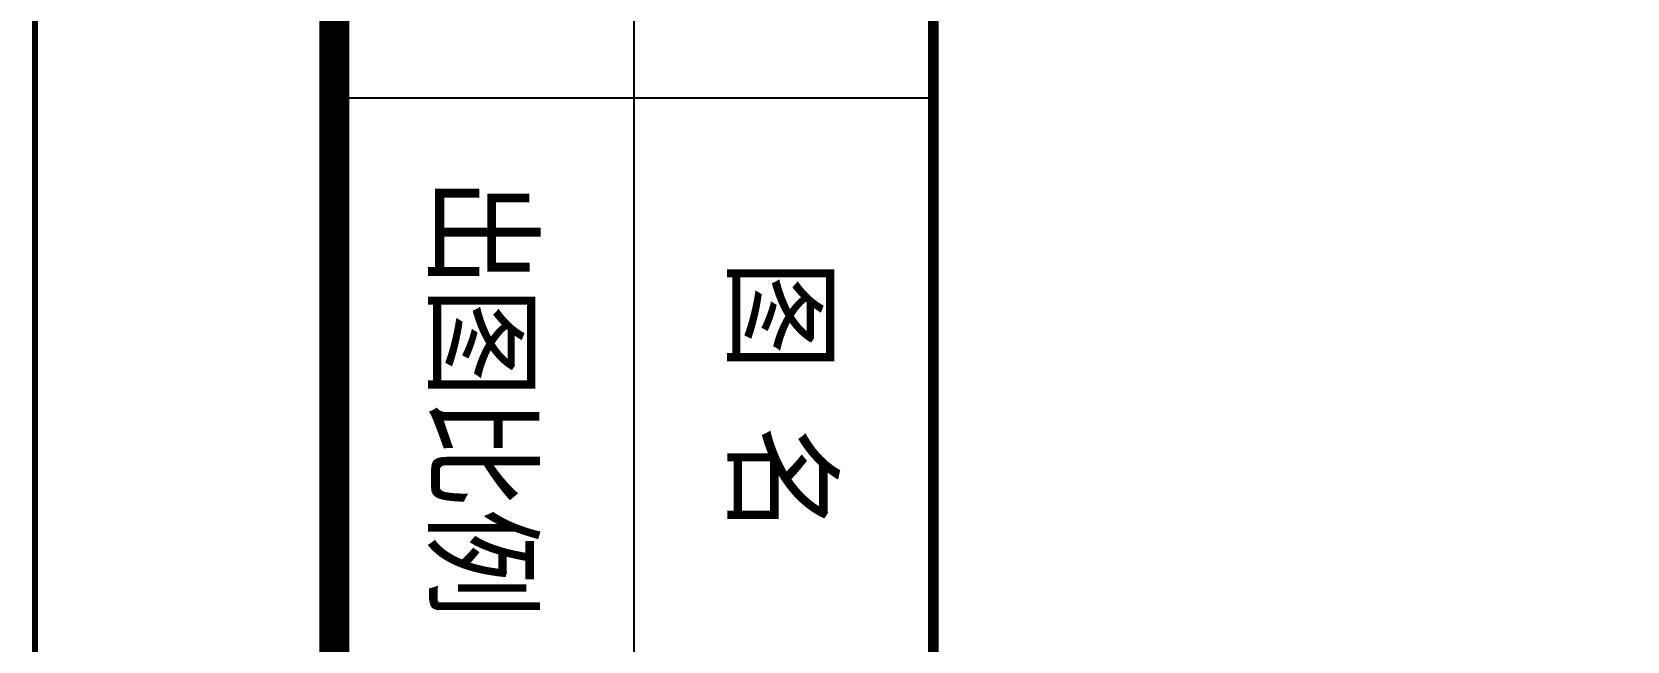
# Model space of a CAD drawing. Extents: x -124594 to 516503, y -3148 to 203159.
# Drawn here: x -58609 to -53283, y 155537 to 157571 of the extents above; entities that cross this region are included whole.
import ezdxf
from ezdxf.enums import TextEntityAlignment as Align

# ---------------------------------------------------------------- set-up
doc = ezdxf.new("R2010")
doc.units = 0
doc.header["$LTSCALE"] = 1000
doc.header["$MEASUREMENT"] = 0
for name, color, linetype in [('PUB_TITLE', 4, 'Continuous'), ('图签目录', 255, 'Continuous'), ('打印框线', 7, 'Continuous'), ('标准打印框线2025-06-19-05-44', 7, 'Continuous')]:
    doc.layers.add(name, color=color, linetype=linetype)
doc.styles.get("Standard").update_dxf_attribs({"font": 'gbenor.shx', "bigfont": 'gbcbig.shx'})
doc.styles.add('宋体', font='宋体.ttf')

# ---------------------------------------------------------------- blocks, each defined once
blk = doc.blocks.new('ztwj_202506190545')
for p, q in [((45800, 3000), (45800, 1000)), ((29800, 2000), (58400, 2000))]:
    blk.add_line(p, q)
at = {"const_width": 35.9}
blk.add_lwpolyline([(19400, 3000), (58400, 3000)], dxfattribs=at)
at = {"style": '宋体', "width": 0.9}
for s, p in [('图 名', (46800, 2500)), ('出图比例', (46800, 1500))]:
    blk.add_text(s, height=300, rotation=360, dxfattribs=at).set_placement(p, align=Align.MIDDLE)
at = {"layer": '图签目录', "style": '宋体', "width": 0.8}
for tag, p in [('图纸编号', (57108.3, 2513)), ('图纸时间', (48925.4, 1527.6)), ('设计号', (52800, 1500))]:
    blk.add_attdef(tag, text='', height=300, dxfattribs=at).set_placement(p, align=Align.MIDDLE)
at = {"layer": '图签目录', "lineweight": 30, "width": 0.8, "flags": 104}
for tag, p in [('建设单位', (34800, 2466.4)), ('工程名称', (42800, 2492)), ('图纸名称', (50800, 2500))]:
    blk.add_attdef(tag, text='', height=300, dxfattribs=at).set_placement(p, align=Align.MIDDLE_CENTER)
at = {"layer": '图签目录', "style": '宋体', "width": 0.8}
for tag, p in [('65', (54796.6, 1364.2)), ('3', (57096.8, 1346.9))]:
    blk.add_attdef(tag, text='', height=300, dxfattribs=at).set_placement(p, align=Align.CENTER)

msp = doc.modelspace()

# ---------------------------------------------------------------- linework, layer by layer
at = {"layer": 'PUB_TITLE'}
msp.add_lwpolyline([(-58599, 143749), (-16599, 143749), (-16599, 203149), (-58599, 203149)], close=True, dxfattribs=at)
at = {"layer": 'PUB_TITLE', "const_width": 100}
msp.add_lwpolyline([(-57599, 144749), (-17599, 144749), (-17599, 200649), (-57599, 200649)], close=True, dxfattribs=at)
at = {"layer": '打印框线'}
msp.add_lwpolyline([(-58599, 143749), (-58599, 203149), (-16599, 203149), (-16599, 143749)], close=True, dxfattribs=at)
at = {"layer": '标准打印框线2025-06-19-05-44', "const_width": 20}
msp.add_lwpolyline([(-58599, 143749), (-16599, 143749), (-16599, 203149), (-58599, 203149)], close=True, dxfattribs=at)

# ---------------------------------------------------------------- block references
at = {"layer": '打印框线', "rotation": 270}
msp.add_blockref('ztwj_202506190545', (-58599, 203149), dxfattribs=at)

doc.saveas('drawing.dxf')
